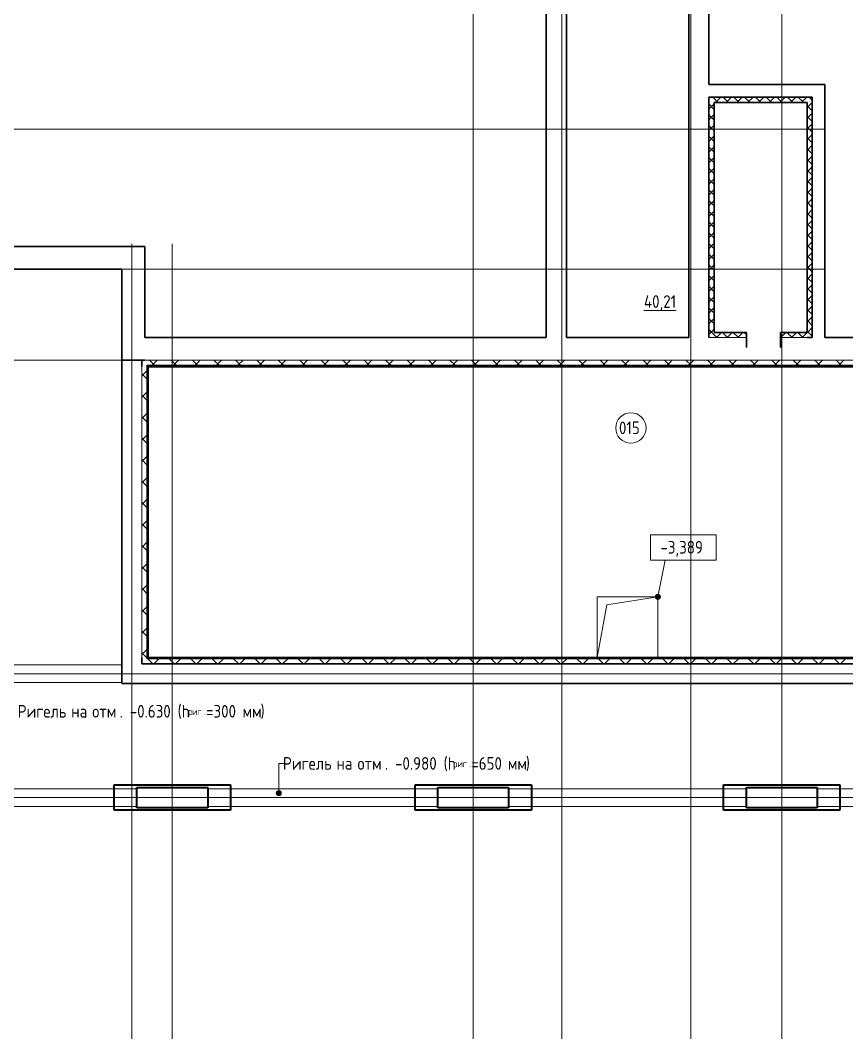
# Model space of a CAD drawing. Header units: millimetres. Extents: x -215207 to 92095, y -30385 to 123050.
# Drawn here: x -179661 to -163319, y 72875 to 92898 of the extents above; entities that cross this region are included whole.
import ezdxf

# ---------------------------------------------------------------- set-up
doc = ezdxf.new("R2010")
doc.units = ezdxf.units.MM
doc.linetypes.add('ADSK_Линия сетки', pattern=[25, 20, -2.5, 0, -2.5])
doc.linetypes.add('ADSK_Сверху', pattern=[4.5, 3, -1.5])
for name, color, linetype, lineweight in [('Аннотация', 7, 'Continuous', 20), ('Линии', 7, 'Continuous', 9), ('Марки помещений', 7, 'Continuous', 20), ('Несущие колонны', 7, 'Continuous', 20), ('Ограждение', 7, 'Continuous', 9), ('Оси', 7, 'Continuous', 9), ('Отметки', 7, 'Continuous', 9), ('Перекрытие', 7, 'Continuous', 20), ('Стены внутренние', 7, 'Continuous', 20), ('Стены наружные', 7, 'Continuous', 20), ('Стены штриховка', 7, 'Continuous', 9)]:
    doc.layers.add(name, color=color, linetype=linetype, lineweight=lineweight)
doc.styles.add('GOST Common_3', font='GOST_Common.ttf', dxfattribs={"width": 0.9, "height": 2.5})
doc.styles.add('GOST Common_4', font='GOST_Common.ttf', dxfattribs={"width": 0.9, "height": 3.5})
pattern_1 = [(0, (6846, -28670.27), (0, 600), []), (90, (6846, -28670.27), (-600, 4e-14), [])]

# ---------------------------------------------------------------- blocks, each defined once
blk = doc.blocks.new('Подвал 21082025 планы')
at = {"layer": 'Аннотация', "lineweight": 9}
h = blk.add_hatch(color=256, dxfattribs=at)
edge = h.paths.add_edge_path()
edge.add_arc((19906, -40760), 50, 0, 360)
at = {"layer": 'Ограждение'}
h = blk.add_hatch(dxfattribs=at)
h.set_pattern_fill('FP_23', color=256, style=0, pattern_type=2)
h.set_pattern_definition(pattern_1)
h.paths.add_polyline_path([(17320, -38080), (17330, -38070), (17330, -32335), (17320, -32325), (17320, -35209)])
h = blk.add_hatch(dxfattribs=at)
h.set_pattern_fill('FP_23', color=256, style=0, pattern_type=2)
h.set_pattern_definition(pattern_1)
h.paths.add_polyline_path([(35435, -32335), (36270, -32335), (36280, -32325), (17320, -32325), (17330, -32335), (30912, -32335)])
h = blk.add_hatch(dxfattribs=at)
h.set_pattern_fill('FP_25', color=256, style=0, pattern_type=2)
h.set_pattern_definition([(0, (6842.5, -28670.27), (0, 600), []), (90, (6842.5, -28670.27), (-599.97, 4e-14), [])])
h.paths.add_polyline_path([(17345, -38080), (26200, -38080), (26200, -38070), (17330, -38070), (17320, -38080), (17330, -38080)])
h = blk.add_hatch(dxfattribs=at)
h.set_pattern_fill('FP_23', color=256, style=0, pattern_type=2)
h.set_pattern_definition(pattern_1)
h.paths.add_polyline_path([(26390, -38080), (27400, -38080), (27400, -38070), (26200, -38070), (26200, -38080)])
h = blk.add_hatch(dxfattribs=at)
h.set_pattern_fill('FP_24', color=256, style=0, pattern_type=2)
h.set_pattern_definition([(0, (6853.4, -28670.27), (0, 600), []), (90, (6853.4, -28670.27), (-599.97, 4e-14), [])])
h.paths.add_polyline_path([(36280, -38080), (36270, -38070), (27400, -38070), (27400, -38080), (36270, -38080)])
at = {"layer": 'Отметки'}
h = blk.add_hatch(color=256, dxfattribs=at)
edge = h.paths.add_edge_path()
edge.add_arc((27400, -36880), 50, 0, 360)
at = {"lineweight": 18}
for p, q in [((26200, -38080), (26200, -36880)), ((26200, -36880), (27400, -36880)), ((26393, -37040), (26200, -38080)), ((27400, -36880), (26393, -37040)), ((27400, -36880), (27400, -38080))]:
    blk.add_line(p, q, dxfattribs=at)
at = {"layer": 'Аннотация', "lineweight": 20, "extrusion": (0, 0, -1)}
for p, q in [((28552, -35652), (27252, -35652)), ((27252, -35652), (27252, -36152)), ((28552, -36152), (28552, -35652)), ((27252, -36152), (28552, -36152))]:
    blk.add_line(p, q, dxfattribs=at)
at = {"layer": 'Аннотация', "lineweight": 9}
for p, q in [((19906, -40174), (20009, -40174)), ((19906, -40760), (19906, -40174))]:
    blk.add_line(p, q, dxfattribs=at)
blk.add_circle((19906, -40760), 50, dxfattribs=at)
at = {"layer": 'Линии', "linetype": 'ADSK_Сверху'}
for p, q in [((13195, -38225), (16805, -38225)), ((13195, -38575), (16805, -38575)), ((17100, -40675), (12500, -40675)), ((23050, -40675), (18500, -40675)), ((29150, -40675), (24450, -40675)), ((35100, -40675), (30550, -40675)), ((17100, -41025), (12500, -41025)), ((23050, -41025), (18500, -41025)), ((29150, -41025), (24450, -41025)), ((35100, -41025), (30550, -41025))]:
    blk.add_line(p, q, dxfattribs=at)
at = {"layer": 'Марки помещений'}
blk.add_circle((26867, -33540), 300, dxfattribs=at)
at = {"layer": 'Несущие колонны', "lineweight": 40}
for p, q in [((16650, -41100), (16650, -40600)), ((16650, -40600), (18950, -40600)), ((18950, -40600), (18950, -41100)), ((22600, -41100), (22600, -40600)), ((22600, -40600), (24900, -40600)), ((24900, -40600), (24900, -41100)), ((28700, -41100), (28700, -40600)), ((28700, -40600), (31000, -40600)), ((31000, -40600), (31000, -41100)), ((17100, -41050), (17100, -40650)), ((17100, -40650), (18500, -40650)), ((18500, -40650), (18500, -41050)), ((23050, -41050), (23050, -40650)), ((23050, -40650), (24450, -40650)), ((24450, -40650), (24450, -41050)), ((29150, -41050), (29150, -40650)), ((29150, -40650), (30550, -40650)), ((30550, -40650), (30550, -41050)), ((18950, -41100), (16650, -41100)), ((18500, -41050), (17100, -41050)), ((24900, -41100), (22600, -41100)), ((24450, -41050), (23050, -41050)), ((31000, -41100), (28700, -41100)), ((30550, -41050), (29150, -41050))]:
    blk.add_line(p, q, dxfattribs=at)
at = {"layer": 'Несущие колонны'}
for p, q in [((16650, -40600), (18950, -40600)), ((16650, -41100), (16650, -40600)), ((18950, -40600), (18950, -41100)), ((22600, -40600), (24900, -40600)), ((22600, -41100), (22600, -40600)), ((24900, -40600), (24900, -41100)), ((28700, -40600), (31000, -40600)), ((28700, -41100), (28700, -40600)), ((31000, -40600), (31000, -41100)), ((17100, -40650), (18500, -40650)), ((17100, -41050), (17100, -40650)), ((18500, -40650), (18500, -41050)), ((23050, -40650), (24450, -40650)), ((23050, -41050), (23050, -40650)), ((24450, -40650), (24450, -41050)), ((29150, -40650), (30550, -40650)), ((29150, -41050), (29150, -40650)), ((30550, -40650), (30550, -41050)), ((18950, -41100), (16650, -41100)), ((18500, -41050), (17100, -41050)), ((24900, -41100), (22600, -41100)), ((24450, -41050), (23050, -41050)), ((31000, -41100), (28700, -41100)), ((30550, -41050), (29150, -41050))]:
    blk.add_line(p, q, dxfattribs=at)
at = {"layer": 'Ограждение'}
for p, q in [((17320, -32325), (17330, -32335)), ((17330, -32335), (17320, -32325)), ((17330, -38070), (17330, -32335)), ((17330, -32335), (36270, -32335)), ((17330, -38070), (17320, -38080)), ((26200, -38070), (17330, -38070)), ((27400, -38070), (26200, -38070)), ((26200, -38070), (26200, -38080)), ((36270, -38070), (27400, -38070)), ((27400, -38070), (27400, -38080))]:
    blk.add_line(p, q, dxfattribs=at)
at = {"layer": 'Оси', "linetype": 'ADSK_Линия сетки'}
for p, q in [((23750, 2146), (23750, -54430)), ((25500, 2146), (25500, -54430)), ((28050, 2146), (28050, -54430)), ((29850, 2146), (29850, -54430)), ((30680, -27630), (-12349, -27630)), ((17000, -29900), (17000, -54430)), ((17800, -29900), (17800, -53160)), ((30680, -30400), (-12349, -30400)), ((62867, -32200), (-12349, -32200)), ((62867, -38400), (-12349, -38400)), ((56683, -40850), (-12349, -40850))]:
    blk.add_line(p, q, dxfattribs=at)
at = {"layer": 'Отметки', "lineweight": 20}
for p, q in [((27400, -36880), (27542, -36152)), ((27542, -36152), (27902, -36152))]:
    blk.add_line(p, q, dxfattribs=at)
at = {"layer": 'Отметки'}
blk.add_circle((27400, -36880), 50, dxfattribs=at)
at = {"layer": 'Перекрытие', "color": 49, "true_color": 0x464646}
for p, q in [((26200, -36880), (26200, -38070)), ((27400, -36880), (26200, -36880)), ((27400, -38070), (27400, -36880))]:
    blk.add_line(p, q, dxfattribs=at)
at = {"layer": 'Стены внутренние', "lineweight": 30}
for p, q in [((28410, -27000), (28410, -31750)), ((30452, -27000), (28410, -27000)), ((30452, -31752), (30452, -27000)), ((28512, -31650), (28512, -27102)), ((28512, -27102), (30350, -27102)), ((30350, -27102), (30350, -31650)), ((29155, -31650), (28512, -31650)), ((29155, -31650), (29155, -31750)), ((29825, -31650), (30350, -31650)), ((29825, -31650), (29825, -31750)), ((30350, -31750), (30350, -31752)), ((30350, -31752), (30452, -31752))]:
    blk.add_line(p, q, dxfattribs=at)
at = {"layer": 'Стены внутренние', "linetype": 'Continuous', "lineweight": 9}
for p, q in [((28412, -27018), (28428, -27002)), ((28512, -27027), (28487, -27002)), ((28587, -27102), (28512, -27027)), ((28540, -27102), (28640, -27002)), ((28799, -27102), (28699, -27002)), ((28752, -27102), (28852, -27002)), ((29011, -27102), (28911, -27002)), ((28964, -27102), (29064, -27002)), ((29223, -27102), (29123, -27002)), ((29176, -27102), (29276, -27002)), ((29435, -27102), (29335, -27002)), ((29388, -27102), (29488, -27002)), ((29648, -27102), (29548, -27002)), ((29600, -27102), (29700, -27002)), ((29860, -27102), (29760, -27002)), ((29774, -27000), (29772, -27002)), ((29813, -27102), (29913, -27002)), ((30072, -27102), (29972, -27002)), ((30025, -27102), (30125, -27002)), ((30284, -27102), (30184, -27002)), ((30237, -27102), (30337, -27002)), ((30450, -27056), (30396, -27002)), ((28412, -27230), (28512, -27130)), ((28512, -27239), (28412, -27139)), ((30350, -27201), (30449, -27102)), ((30450, -27268), (30350, -27168)), ((30449, -27102), (30450, -27101)), ((30452, -27044), (30452, -27044)), ((28412, -27442), (28512, -27342)), ((28512, -27451), (28412, -27351)), ((30350, -27413), (30450, -27313)), ((30450, -27480), (30350, -27380)), ((30452, -27247), (30450, -27251)), ((28412, -27654), (28512, -27554)), ((28512, -27663), (28412, -27563)), ((30350, -27625), (30450, -27525)), ((30450, -27692), (30350, -27592)), ((28412, -27806), (28410, -27803)), ((28412, -27866), (28512, -27766)), ((28512, -27876), (28412, -27776)), ((30350, -27837), (30450, -27737)), ((30450, -27904), (30350, -27804)), ((30452, -27682), (30450, -27678)), ((28412, -28078), (28512, -27978)), ((28512, -28088), (28412, -27988)), ((30350, -28050), (30450, -27950)), ((30450, -28117), (30350, -28017)), ((28412, -28290), (28512, -28190)), ((28512, -28300), (28412, -28200)), ((30350, -28262), (30450, -28162)), ((30450, -28329), (30350, -28229)), ((30451, -28061), (30450, -28064)), ((28412, -28503), (28512, -28403)), ((28512, -28512), (28412, -28412)), ((30350, -28474), (30450, -28374)), ((28412, -28715), (28512, -28615)), ((28512, -28724), (28412, -28624)), ((30450, -28541), (30350, -28441)), ((30350, -28686), (30450, -28586)), ((28412, -28927), (28512, -28827)), ((30450, -28753), (30350, -28653)), ((30350, -28898), (30450, -28798)), ((28512, -28936), (28412, -28836)), ((30450, -28965), (30350, -28865)), ((30350, -29110), (30450, -29010)), ((28412, -29139), (28512, -29039)), ((28512, -29148), (28412, -29048)), ((30450, -29177), (30350, -29077)), ((30350, -29322), (30450, -29222)), ((28412, -29351), (28512, -29251)), ((28512, -29361), (28412, -29261)), ((30450, -29389), (30350, -29289)), ((28412, -29563), (28512, -29463)), ((28512, -29573), (28412, -29473)), ((30350, -29534), (30450, -29434)), ((30450, -29601), (30350, -29501)), ((30452, -29483), (30450, -29486)), ((28412, -29775), (28512, -29675)), ((28512, -29785), (28412, -29685)), ((30350, -29747), (30450, -29647)), ((30450, -29814), (30350, -29714)), ((28412, -29988), (28512, -29888)), ((28512, -29997), (28412, -29897)), ((30350, -29959), (30450, -29859)), ((30450, -30026), (30350, -29926)), ((30452, -29917), (30450, -29914)), ((28412, -30041), (28410, -30038)), ((28412, -30200), (28512, -30100)), ((28512, -30209), (28412, -30109)), ((30350, -30171), (30450, -30071)), ((30450, -30238), (30350, -30138)), ((28412, -30412), (28512, -30312)), ((28512, -30421), (28412, -30321)), ((30350, -30383), (30450, -30283)), ((30450, -30450), (30350, -30350)), ((30452, -30295), (30450, -30299)), ((28412, -30624), (28512, -30524)), ((28512, -30633), (28412, -30533)), ((30350, -30595), (30450, -30495)), ((30450, -30662), (30350, -30562)), ((28412, -30836), (28512, -30736)), ((28512, -30845), (28412, -30745)), ((30350, -30807), (30450, -30707)), ((30450, -30874), (30350, -30774)), ((28412, -31048), (28512, -30948)), ((28512, -31058), (28412, -30958)), ((30350, -31019), (30450, -30919)), ((30450, -31086), (30350, -30986)), ((28412, -31260), (28512, -31160)), ((28512, -31270), (28412, -31170)), ((30350, -31232), (30450, -31132)), ((30450, -31299), (30350, -31199)), ((28412, -31472), (28512, -31372)), ((28512, -31482), (28412, -31382)), ((30350, -31444), (30450, -31344)), ((30450, -31511), (30350, -31411)), ((28468, -31650), (28412, -31594)), ((28447, -31650), (28512, -31585)), ((30350, -31656), (30450, -31556)), ((30450, -31723), (30350, -31623)), ((28412, -31685), (28447, -31650)), ((28568, -31750), (28468, -31650)), ((28559, -31750), (28659, -31650)), ((28741, -31710), (28680, -31650)), ((28780, -31750), (28741, -31710)), ((28771, -31750), (28871, -31650)), ((28992, -31750), (28892, -31650)), ((28983, -31750), (29083, -31650)), ((29155, -31701), (29104, -31650)), ((29841, -31750), (29825, -31734)), ((29832, -31750), (29932, -31650)), ((30053, -31750), (29953, -31650)), ((30044, -31750), (30144, -31650)), ((30265, -31750), (30165, -31650)), ((30256, -31750), (30341, -31665)), ((30341, -31665), (30350, -31656))]:
    blk.add_line(p, q, dxfattribs=at)
at = {"layer": 'Стены внутренние'}
for p, q in [((28412, -31750), (29155, -31750)), ((29825, -31750), (30341, -31750)), ((30452, -31750), (30450, -31750))]:
    blk.add_line(p, q, dxfattribs=at)
at = {"layer": 'Стены наружные', "lineweight": 30}
for p, q in [((25595, -31750), (25595, -14975)), ((28010, -14975), (28010, -31750)), ((25195, -15550), (25195, -31750)), ((28410, -26750), (28410, -15550)), ((30700, -26750), (28410, -26750)), ((30700, -31750), (30700, -26750)), ((30450, -27000), (30450, -31750)), ((17255, -29950), (12745, -29950)), ((17255, -31750), (17255, -29950)), ((13195, -30400), (16805, -30400)), ((16805, -30400), (16805, -38595)), ((17255, -31750), (25195, -31750)), ((25595, -31750), (28010, -31750)), ((29155, -31750), (29155, -31950)), ((29825, -31750), (29825, -31950)), ((30450, -31750), (30350, -31750)), ((36345, -31750), (30700, -31750)), ((16805, -32200), (17255, -32200)), ((17255, -32200), (16805, -32200)), ((17195, -32200), (17195, -32325)), ((17320, -32325), (36280, -32325)), ((17320, -38080), (17320, -32325)), ((17195, -38205), (17195, -38080)), ((36405, -38205), (17195, -38205)), ((36280, -38080), (17320, -38080)), ((16805, -38595), (36795, -38595))]:
    blk.add_line(p, q, dxfattribs=at)
at = {"layer": 'Стены наружные'}
for p, q in [((28412, -31750), (28410, -31750)), ((30350, -31750), (30341, -31750)), ((17255, -32200), (36345, -32200)), ((36345, -32200), (17255, -32200)), ((17195, -38080), (17195, -32325))]:
    blk.add_line(p, q, dxfattribs=at)
at = {"layer": 'Стены наружные', "linetype": 'Continuous', "lineweight": 9}
for p, q in [((17451, -32300), (17351, -32200)), ((17451, -32300), (17351, -32200)), ((17402, -32300), (17502, -32200)), ((17402, -32300), (17502, -32200)), ((17875, -32300), (17775, -32200)), ((17875, -32300), (17775, -32200)), ((17826, -32300), (17926, -32200)), ((17826, -32300), (17926, -32200)), ((18299, -32300), (18199, -32200)), ((18299, -32300), (18199, -32200)), ((18251, -32300), (18351, -32200)), ((18251, -32300), (18351, -32200)), ((18724, -32300), (18624, -32200)), ((18724, -32300), (18624, -32200)), ((18675, -32300), (18775, -32200)), ((18675, -32300), (18775, -32200)), ((19148, -32300), (19048, -32200)), ((19148, -32300), (19048, -32200)), ((19099, -32300), (19199, -32200)), ((19099, -32300), (19199, -32200)), ((19572, -32300), (19472, -32200)), ((19572, -32300), (19472, -32200)), ((19523, -32300), (19623, -32200)), ((19523, -32300), (19623, -32200)), ((19996, -32300), (19896, -32200)), ((19996, -32300), (19896, -32200)), ((19948, -32300), (20048, -32200)), ((19948, -32300), (20048, -32200)), ((20421, -32300), (20321, -32200)), ((20421, -32300), (20321, -32200)), ((20372, -32300), (20472, -32200)), ((20372, -32300), (20472, -32200)), ((20845, -32300), (20745, -32200)), ((20845, -32300), (20745, -32200)), ((20796, -32300), (20896, -32200)), ((20796, -32300), (20896, -32200)), ((21269, -32300), (21169, -32200)), ((21269, -32300), (21169, -32200)), ((21221, -32300), (21321, -32200)), ((21221, -32300), (21321, -32200)), ((21693, -32300), (21593, -32200)), ((21693, -32300), (21593, -32200)), ((21645, -32300), (21745, -32200)), ((21645, -32300), (21745, -32200)), ((22118, -32300), (22018, -32200)), ((22118, -32300), (22018, -32200)), ((22069, -32300), (22169, -32200)), ((22069, -32300), (22169, -32200)), ((22542, -32300), (22442, -32200)), ((22542, -32300), (22442, -32200)), ((22493, -32300), (22593, -32200)), ((22493, -32300), (22593, -32200)), ((22966, -32300), (22866, -32200)), ((22966, -32300), (22866, -32200)), ((22918, -32300), (23018, -32200)), ((22918, -32300), (23018, -32200)), ((23390, -32300), (23290, -32200)), ((23390, -32300), (23290, -32200)), ((23342, -32300), (23442, -32200)), ((23342, -32300), (23442, -32200)), ((23815, -32300), (23715, -32200)), ((23815, -32300), (23715, -32200)), ((23766, -32300), (23866, -32200)), ((23766, -32300), (23866, -32200)), ((24239, -32300), (24139, -32200)), ((24239, -32300), (24139, -32200)), ((24190, -32300), (24290, -32200)), ((24190, -32300), (24290, -32200)), ((24663, -32300), (24563, -32200)), ((24663, -32300), (24563, -32200)), ((24615, -32300), (24715, -32200)), ((24615, -32300), (24715, -32200)), ((25087, -32300), (24987, -32200)), ((25087, -32300), (24987, -32200)), ((25039, -32300), (25139, -32200)), ((25039, -32300), (25139, -32200)), ((25512, -32300), (25412, -32200)), ((25512, -32300), (25412, -32200)), ((25463, -32300), (25563, -32200)), ((25463, -32300), (25563, -32200)), ((25936, -32300), (25836, -32200)), ((25936, -32300), (25836, -32200)), ((25887, -32300), (25987, -32200)), ((25887, -32300), (25987, -32200)), ((26360, -32300), (26260, -32200)), ((26360, -32300), (26260, -32200)), ((26312, -32300), (26412, -32200)), ((26312, -32300), (26412, -32200)), ((26785, -32300), (26685, -32200)), ((26785, -32300), (26685, -32200)), ((26736, -32300), (26836, -32200)), ((26736, -32300), (26836, -32200)), ((27209, -32300), (27109, -32200)), ((27209, -32300), (27109, -32200)), ((27160, -32300), (27260, -32200)), ((27160, -32300), (27260, -32200)), ((27633, -32300), (27533, -32200)), ((27633, -32300), (27533, -32200)), ((27584, -32300), (27684, -32200)), ((27584, -32300), (27684, -32200)), ((28057, -32300), (27957, -32200)), ((28057, -32300), (27957, -32200)), ((28009, -32300), (28109, -32200)), ((28009, -32300), (28109, -32200)), ((28482, -32300), (28382, -32200)), ((28482, -32300), (28382, -32200)), ((28433, -32300), (28533, -32200)), ((28433, -32300), (28533, -32200)), ((28906, -32300), (28806, -32200)), ((28906, -32300), (28806, -32200)), ((28857, -32300), (28957, -32200)), ((28857, -32300), (28957, -32200)), ((29330, -32300), (29230, -32200)), ((29330, -32300), (29230, -32200)), ((29282, -32300), (29382, -32200)), ((29282, -32300), (29382, -32200)), ((29754, -32300), (29654, -32200)), ((29754, -32300), (29654, -32200)), ((29706, -32300), (29806, -32200)), ((29706, -32300), (29806, -32200)), ((30179, -32300), (30079, -32200)), ((30179, -32300), (30079, -32200)), ((30130, -32300), (30230, -32200)), ((30130, -32300), (30230, -32200)), ((30603, -32300), (30503, -32200)), ((30603, -32300), (30503, -32200)), ((30554, -32300), (30654, -32200)), ((30554, -32300), (30654, -32200)), ((31027, -32300), (30927, -32200)), ((31027, -32300), (30927, -32200)), ((30979, -32300), (31079, -32200)), ((30979, -32300), (31079, -32200)), ((17195, -32507), (17295, -32407)), ((17195, -32507), (17295, -32407)), ((17318, -32420), (17320, -32420)), ((17402, -32323), (17402, -32325)), ((17507, -32323), (17507, -32325)), ((17612, -32323), (17612, -32325)), ((17717, -32323), (17717, -32325)), ((17822, -32323), (17822, -32325)), ((17927, -32323), (17927, -32325)), ((18032, -32323), (18032, -32325)), ((18137, -32323), (18137, -32325)), ((18242, -32323), (18242, -32325)), ((18347, -32323), (18347, -32325)), ((18452, -32323), (18452, -32325)), ((18557, -32323), (18557, -32325)), ((18662, -32323), (18662, -32325)), ((18767, -32323), (18767, -32325)), ((18872, -32323), (18872, -32325)), ((18977, -32323), (18977, -32325)), ((19082, -32323), (19082, -32325)), ((19187, -32323), (19187, -32325)), ((19292, -32323), (19292, -32325)), ((19397, -32323), (19397, -32325)), ((19502, -32323), (19502, -32325)), ((19607, -32323), (19607, -32325)), ((19712, -32323), (19712, -32325)), ((19817, -32323), (19817, -32325)), ((19922, -32323), (19922, -32325)), ((20027, -32323), (20027, -32325)), ((20132, -32323), (20132, -32325)), ((20237, -32323), (20237, -32325)), ((20342, -32323), (20342, -32325)), ((20447, -32323), (20447, -32325)), ((20552, -32323), (20552, -32325)), ((20657, -32323), (20657, -32325)), ((20762, -32323), (20762, -32325)), ((20867, -32323), (20867, -32325)), ((20972, -32323), (20972, -32325)), ((21077, -32323), (21077, -32325)), ((21182, -32323), (21182, -32325)), ((21287, -32323), (21287, -32325)), ((21392, -32323), (21392, -32325)), ((21497, -32323), (21497, -32325)), ((21602, -32323), (21602, -32325)), ((21707, -32323), (21707, -32325)), ((21812, -32323), (21812, -32325)), ((21917, -32323), (21917, -32325)), ((22022, -32323), (22022, -32325)), ((22127, -32323), (22127, -32325)), ((22232, -32323), (22232, -32325)), ((22337, -32323), (22337, -32325)), ((22442, -32323), (22442, -32325)), ((22547, -32323), (22547, -32325)), ((22652, -32323), (22652, -32325)), ((22757, -32323), (22757, -32325)), ((22862, -32323), (22862, -32325)), ((22967, -32323), (22967, -32325)), ((23072, -32323), (23072, -32325)), ((23177, -32323), (23177, -32325)), ((23282, -32323), (23282, -32325)), ((23387, -32323), (23387, -32325)), ((23492, -32323), (23492, -32325)), ((23597, -32323), (23597, -32325)), ((23702, -32323), (23702, -32325)), ((23807, -32323), (23807, -32325)), ((23912, -32323), (23912, -32325)), ((24017, -32323), (24017, -32325)), ((24122, -32323), (24122, -32325)), ((24227, -32323), (24227, -32325)), ((24332, -32323), (24332, -32325)), ((24437, -32323), (24437, -32325)), ((24542, -32323), (24542, -32325)), ((24647, -32323), (24647, -32325)), ((24752, -32323), (24752, -32325)), ((24857, -32323), (24857, -32325)), ((24962, -32323), (24962, -32325)), ((25067, -32323), (25067, -32325)), ((25172, -32323), (25172, -32325)), ((25277, -32323), (25277, -32325)), ((25382, -32323), (25382, -32325)), ((25487, -32323), (25487, -32325)), ((25592, -32323), (25592, -32325)), ((25697, -32323), (25697, -32325)), ((25802, -32323), (25802, -32325)), ((25907, -32323), (25907, -32325)), ((26012, -32323), (26012, -32325)), ((26117, -32323), (26117, -32325)), ((26222, -32323), (26222, -32325)), ((26327, -32323), (26327, -32325)), ((26432, -32323), (26432, -32325)), ((26537, -32323), (26537, -32325)), ((26642, -32323), (26642, -32325)), ((26747, -32323), (26747, -32325)), ((26852, -32323), (26852, -32325)), ((26957, -32323), (26957, -32325)), ((27062, -32323), (27062, -32325)), ((27167, -32323), (27167, -32325)), ((27272, -32323), (27272, -32325)), ((27377, -32323), (27377, -32325)), ((27482, -32323), (27482, -32325)), ((27587, -32323), (27587, -32325)), ((27692, -32323), (27692, -32325)), ((27797, -32323), (27797, -32325)), ((27902, -32323), (27902, -32325)), ((28007, -32323), (28007, -32325)), ((28112, -32323), (28112, -32325)), ((28217, -32323), (28217, -32325)), ((28322, -32323), (28322, -32325)), ((28427, -32323), (28427, -32325)), ((28532, -32323), (28532, -32325)), ((28637, -32323), (28637, -32325)), ((28742, -32323), (28742, -32325)), ((28847, -32323), (28847, -32325)), ((28952, -32323), (28952, -32325)), ((29057, -32323), (29057, -32325)), ((29162, -32323), (29162, -32325)), ((29267, -32323), (29267, -32325)), ((29372, -32323), (29372, -32325)), ((29477, -32323), (29477, -32325)), ((29582, -32323), (29582, -32325)), ((29687, -32323), (29687, -32325)), ((29792, -32323), (29792, -32325)), ((29897, -32323), (29897, -32325)), ((30002, -32323), (30002, -32325)), ((30107, -32323), (30107, -32325)), ((30212, -32323), (30212, -32325)), ((30317, -32323), (30317, -32325)), ((30422, -32323), (30422, -32325)), ((30527, -32323), (30527, -32325)), ((30632, -32323), (30632, -32325)), ((30737, -32323), (30737, -32325)), ((30842, -32323), (30842, -32325)), ((30947, -32323), (30947, -32325)), ((31052, -32323), (31052, -32325)), ((17295, -32569), (17195, -32469)), ((17295, -32569), (17195, -32469)), ((17318, -32525), (17320, -32525)), ((17318, -32630), (17320, -32630)), ((17195, -32931), (17295, -32831)), ((17195, -32931), (17295, -32831)), ((17318, -32735), (17320, -32735)), ((17295, -32993), (17195, -32893)), ((17295, -32993), (17195, -32893)), ((17318, -32840), (17320, -32840)), ((17318, -32945), (17320, -32945)), ((17318, -33050), (17320, -33050)), ((17318, -33155), (17320, -33155)), ((17195, -33356), (17295, -33256)), ((17195, -33356), (17295, -33256)), ((17295, -33417), (17195, -33317)), ((17295, -33417), (17195, -33317)), ((17318, -33260), (17320, -33260)), ((17318, -33365), (17320, -33365)), ((17318, -33470), (17320, -33470)), ((17318, -33575), (17320, -33575)), ((17195, -33780), (17295, -33680)), ((17195, -33780), (17295, -33680)), ((17295, -33841), (17195, -33741)), ((17295, -33841), (17195, -33741)), ((17318, -33680), (17320, -33680)), ((17318, -33785), (17320, -33785)), ((17318, -33890), (17320, -33890)), ((17318, -33995), (17320, -33995)), ((17195, -34204), (17295, -34104)), ((17195, -34204), (17295, -34104)), ((17295, -34266), (17195, -34166)), ((17295, -34266), (17195, -34166)), ((17318, -34100), (17320, -34100)), ((17318, -34205), (17320, -34205)), ((17318, -34310), (17320, -34310)), ((17318, -34415), (17320, -34415)), ((17195, -34628), (17295, -34528)), ((17195, -34628), (17295, -34528)), ((17295, -34690), (17195, -34590)), ((17295, -34690), (17195, -34590)), ((17318, -34520), (17320, -34520)), ((17318, -34625), (17320, -34625)), ((17318, -34730), (17320, -34730)), ((17318, -34835), (17320, -34835)), ((17195, -35053), (17295, -34953)), ((17195, -35053), (17295, -34953)), ((17295, -35114), (17195, -35014)), ((17295, -35114), (17195, -35014)), ((17318, -34940), (17320, -34940)), ((17318, -35045), (17320, -35045)), ((17318, -35150), (17320, -35150)), ((17195, -35477), (17295, -35377)), ((17195, -35477), (17295, -35377)), ((17295, -35538), (17195, -35438)), ((17295, -35538), (17195, -35438)), ((17318, -35255), (17320, -35255)), ((17318, -35360), (17320, -35360)), ((17318, -35465), (17320, -35465)), ((17318, -35570), (17320, -35570)), ((17195, -35901), (17295, -35801)), ((17195, -35901), (17295, -35801)), ((17318, -35675), (17320, -35675)), ((17318, -35780), (17320, -35780)), ((17295, -35963), (17195, -35863)), ((17295, -35963), (17195, -35863)), ((17318, -35885), (17320, -35885)), ((17318, -35990), (17320, -35990)), ((17195, -36326), (17295, -36226)), ((17195, -36326), (17295, -36226)), ((17318, -36095), (17320, -36095)), ((17318, -36200), (17320, -36200)), ((17295, -36387), (17195, -36287)), ((17295, -36387), (17195, -36287)), ((17318, -36305), (17320, -36305)), ((17318, -36410), (17320, -36410)), ((17318, -36515), (17320, -36515)), ((17318, -36620), (17320, -36620)), ((17195, -36750), (17295, -36650)), ((17195, -36750), (17295, -36650)), ((17295, -36811), (17195, -36711)), ((17295, -36811), (17195, -36711)), ((17318, -36725), (17320, -36725)), ((17318, -36830), (17320, -36830)), ((17318, -36935), (17320, -36935)), ((17318, -37040), (17320, -37040)), ((17195, -37174), (17295, -37074)), ((17195, -37174), (17295, -37074)), ((17295, -37235), (17195, -37135)), ((17295, -37235), (17195, -37135)), ((17318, -37145), (17320, -37145)), ((17318, -37250), (17320, -37250)), ((17318, -37355), (17320, -37355)), ((17195, -37598), (17295, -37498)), ((17195, -37598), (17295, -37498)), ((17295, -37660), (17195, -37560)), ((17295, -37660), (17195, -37560)), ((17318, -37460), (17320, -37460)), ((17318, -37565), (17320, -37565)), ((17318, -37670), (17320, -37670)), ((17318, -37775), (17320, -37775)), ((17195, -38023), (17295, -37923)), ((17195, -38023), (17295, -37923)), ((17295, -38084), (17195, -37984)), ((17295, -38084), (17195, -37984)), ((17318, -37880), (17320, -37880)), ((17318, -37985), (17320, -37985)), ((17416, -38205), (17316, -38105)), ((17416, -38205), (17316, -38105)), ((17340, -38082), (17340, -38080)), ((17437, -38205), (17537, -38105)), ((17437, -38205), (17537, -38105)), ((17445, -38082), (17445, -38080)), ((17550, -38082), (17550, -38080)), ((17655, -38082), (17655, -38080)), ((17840, -38205), (17740, -38105)), ((17840, -38205), (17740, -38105)), ((17760, -38082), (17760, -38080)), ((17861, -38205), (17961, -38105)), ((17861, -38205), (17961, -38105)), ((17865, -38082), (17865, -38080)), ((17970, -38082), (17970, -38080)), ((18075, -38082), (18075, -38080)), ((18265, -38205), (18165, -38105)), ((18265, -38205), (18165, -38105)), ((18180, -38082), (18180, -38080)), ((18285, -38082), (18285, -38080)), ((18285, -38205), (18385, -38105)), ((18285, -38205), (18385, -38105)), ((18390, -38082), (18390, -38080)), ((18495, -38082), (18495, -38080)), ((18689, -38205), (18589, -38105)), ((18689, -38205), (18589, -38105)), ((18600, -38082), (18600, -38080)), ((18705, -38082), (18705, -38080)), ((18710, -38205), (18810, -38105)), ((18710, -38205), (18810, -38105)), ((18810, -38082), (18810, -38080)), ((18915, -38082), (18915, -38080)), ((19113, -38205), (19013, -38105)), ((19113, -38205), (19013, -38105)), ((19020, -38082), (19020, -38080)), ((19125, -38082), (19125, -38080)), ((19134, -38205), (19234, -38105)), ((19134, -38205), (19234, -38105)), ((19230, -38082), (19230, -38080)), ((19335, -38082), (19335, -38080)), ((19537, -38205), (19437, -38105)), ((19537, -38205), (19437, -38105)), ((19440, -38082), (19440, -38080)), ((19545, -38082), (19545, -38080)), ((19558, -38205), (19658, -38105)), ((19558, -38205), (19658, -38105)), ((19650, -38082), (19650, -38080)), ((19755, -38082), (19755, -38080)), ((19860, -38082), (19860, -38080)), ((19962, -38205), (19862, -38105)), ((19962, -38205), (19862, -38105)), ((19965, -38082), (19965, -38080)), ((19982, -38205), (20082, -38105)), ((19982, -38205), (20082, -38105)), ((20070, -38082), (20070, -38080)), ((20175, -38082), (20175, -38080)), ((20280, -38082), (20280, -38080)), ((20386, -38205), (20286, -38105)), ((20386, -38205), (20286, -38105)), ((20385, -38082), (20385, -38080)), ((20407, -38205), (20507, -38105)), ((20407, -38205), (20507, -38105)), ((20490, -38082), (20490, -38080)), ((20595, -38082), (20595, -38080)), ((20700, -38082), (20700, -38080)), ((20810, -38205), (20710, -38105)), ((20810, -38205), (20710, -38105)), ((20805, -38082), (20805, -38080)), ((20831, -38205), (20931, -38105)), ((20831, -38205), (20931, -38105)), ((20910, -38082), (20910, -38080)), ((21015, -38082), (21015, -38080)), ((21120, -38082), (21120, -38080)), ((21234, -38205), (21134, -38105)), ((21234, -38205), (21134, -38105)), ((21225, -38082), (21225, -38080)), ((21255, -38205), (21355, -38105)), ((21255, -38205), (21355, -38105)), ((21330, -38082), (21330, -38080)), ((21435, -38082), (21435, -38080)), ((21540, -38082), (21540, -38080)), ((21659, -38205), (21559, -38105)), ((21659, -38205), (21559, -38105)), ((21645, -38082), (21645, -38080)), ((21679, -38205), (21779, -38105)), ((21679, -38205), (21779, -38105)), ((21750, -38082), (21750, -38080)), ((21855, -38082), (21855, -38080)), ((21960, -38082), (21960, -38080)), ((22083, -38205), (21983, -38105)), ((22083, -38205), (21983, -38105)), ((22065, -38082), (22065, -38080)), ((22104, -38205), (22204, -38105)), ((22104, -38205), (22204, -38105)), ((22170, -38082), (22170, -38080)), ((22275, -38082), (22275, -38080)), ((22380, -38082), (22380, -38080)), ((22507, -38205), (22407, -38105)), ((22507, -38205), (22407, -38105)), ((22485, -38082), (22485, -38080)), ((22528, -38205), (22628, -38105)), ((22528, -38205), (22628, -38105)), ((22590, -38082), (22590, -38080)), ((22695, -38082), (22695, -38080)), ((22800, -38082), (22800, -38080)), ((22931, -38205), (22831, -38105)), ((22931, -38205), (22831, -38105)), ((22905, -38082), (22905, -38080)), ((22952, -38205), (23052, -38105)), ((22952, -38205), (23052, -38105)), ((23010, -38082), (23010, -38080)), ((23115, -38082), (23115, -38080)), ((23220, -38082), (23220, -38080)), ((23356, -38205), (23256, -38105)), ((23356, -38205), (23256, -38105)), ((23325, -38082), (23325, -38080)), ((23377, -38205), (23477, -38105)), ((23377, -38205), (23477, -38105)), ((23430, -38082), (23430, -38080)), ((23535, -38082), (23535, -38080)), ((23640, -38082), (23640, -38080)), ((23780, -38205), (23680, -38105)), ((23780, -38205), (23680, -38105)), ((23745, -38082), (23745, -38080)), ((23801, -38205), (23901, -38105)), ((23801, -38205), (23901, -38105)), ((23850, -38082), (23850, -38080)), ((23955, -38082), (23955, -38080)), ((24060, -38082), (24060, -38080)), ((24204, -38205), (24104, -38105)), ((24204, -38205), (24104, -38105)), ((24165, -38082), (24165, -38080)), ((24225, -38205), (24325, -38105)), ((24225, -38205), (24325, -38105)), ((24270, -38082), (24270, -38080)), ((24375, -38082), (24375, -38080)), ((24480, -38082), (24480, -38080)), ((24629, -38205), (24529, -38105)), ((24629, -38205), (24529, -38105)), ((24585, -38082), (24585, -38080)), ((24649, -38205), (24749, -38105)), ((24649, -38205), (24749, -38105)), ((24690, -38082), (24690, -38080)), ((24795, -38082), (24795, -38080)), ((24900, -38082), (24900, -38080)), ((25053, -38205), (24953, -38105)), ((25053, -38205), (24953, -38105)), ((25005, -38082), (25005, -38080)), ((25074, -38205), (25174, -38105)), ((25074, -38205), (25174, -38105)), ((25110, -38082), (25110, -38080)), ((25215, -38082), (25215, -38080)), ((25320, -38082), (25320, -38080)), ((25477, -38205), (25377, -38105)), ((25477, -38205), (25377, -38105)), ((25425, -38082), (25425, -38080)), ((25498, -38205), (25598, -38105)), ((25498, -38205), (25598, -38105)), ((25530, -38082), (25530, -38080)), ((25635, -38082), (25635, -38080)), ((25740, -38082), (25740, -38080)), ((25901, -38205), (25801, -38105)), ((25901, -38205), (25801, -38105)), ((25845, -38082), (25845, -38080)), ((25922, -38205), (26022, -38105)), ((25922, -38205), (26022, -38105)), ((25950, -38082), (25950, -38080)), ((26055, -38082), (26055, -38080)), ((26160, -38082), (26160, -38080)), ((26326, -38205), (26226, -38105)), ((26326, -38205), (26226, -38105)), ((26265, -38082), (26265, -38080)), ((26346, -38205), (26446, -38105)), ((26346, -38205), (26446, -38105)), ((26370, -38082), (26370, -38080)), ((26475, -38082), (26475, -38080)), ((26580, -38082), (26580, -38080)), ((26750, -38205), (26650, -38105)), ((26750, -38205), (26650, -38105)), ((26685, -38082), (26685, -38080)), ((26771, -38205), (26871, -38105)), ((26771, -38205), (26871, -38105)), ((26790, -38082), (26790, -38080)), ((26895, -38082), (26895, -38080)), ((27000, -38082), (27000, -38080)), ((27174, -38205), (27074, -38105)), ((27174, -38205), (27074, -38105)), ((27105, -38082), (27105, -38080)), ((27195, -38205), (27295, -38105)), ((27195, -38205), (27295, -38105)), ((27210, -38082), (27210, -38080)), ((27315, -38082), (27315, -38080)), ((27420, -38082), (27420, -38080)), ((27598, -38205), (27498, -38105)), ((27598, -38205), (27498, -38105)), ((27525, -38082), (27525, -38080)), ((27619, -38205), (27719, -38105)), ((27619, -38205), (27719, -38105)), ((27630, -38082), (27630, -38080)), ((27735, -38082), (27735, -38080)), ((27840, -38082), (27840, -38080)), ((28023, -38205), (27923, -38105)), ((28023, -38205), (27923, -38105)), ((27945, -38082), (27945, -38080)), ((28043, -38205), (28143, -38105)), ((28043, -38205), (28143, -38105)), ((28050, -38082), (28050, -38080)), ((28155, -38082), (28155, -38080)), ((28260, -38082), (28260, -38080)), ((28447, -38205), (28347, -38105)), ((28447, -38205), (28347, -38105)), ((28365, -38082), (28365, -38080)), ((28468, -38205), (28568, -38105)), ((28468, -38205), (28568, -38105)), ((28470, -38082), (28470, -38080)), ((28575, -38082), (28575, -38080)), ((28680, -38082), (28680, -38080)), ((28871, -38205), (28771, -38105)), ((28871, -38205), (28771, -38105)), ((28785, -38082), (28785, -38080)), ((28890, -38082), (28890, -38080)), ((28892, -38205), (28992, -38105)), ((28892, -38205), (28992, -38105)), ((28995, -38082), (28995, -38080)), ((29100, -38082), (29100, -38080)), ((29295, -38205), (29195, -38105)), ((29295, -38205), (29195, -38105)), ((29205, -38082), (29205, -38080)), ((29310, -38082), (29310, -38080)), ((29316, -38205), (29416, -38105)), ((29316, -38205), (29416, -38105)), ((29415, -38082), (29415, -38080)), ((29520, -38082), (29520, -38080)), ((29720, -38205), (29620, -38105)), ((29720, -38205), (29620, -38105)), ((29625, -38082), (29625, -38080)), ((29730, -38082), (29730, -38080)), ((29740, -38205), (29840, -38105)), ((29740, -38205), (29840, -38105)), ((29835, -38082), (29835, -38080)), ((29940, -38082), (29940, -38080)), ((30144, -38205), (30044, -38105)), ((30144, -38205), (30044, -38105)), ((30045, -38082), (30045, -38080)), ((30150, -38082), (30150, -38080)), ((30165, -38205), (30265, -38105)), ((30165, -38205), (30265, -38105)), ((30255, -38082), (30255, -38080)), ((30360, -38082), (30360, -38080)), ((30465, -38082), (30465, -38080)), ((30568, -38205), (30468, -38105)), ((30568, -38205), (30468, -38105)), ((30570, -38082), (30570, -38080)), ((30589, -38205), (30689, -38105)), ((30589, -38205), (30689, -38105)), ((30675, -38082), (30675, -38080)), ((30780, -38082), (30780, -38080)), ((30885, -38082), (30885, -38080)), ((30992, -38205), (30892, -38105)), ((30992, -38205), (30892, -38105)), ((30990, -38082), (30990, -38080)), ((31013, -38205), (31113, -38105)), ((31013, -38205), (31113, -38105)), ((31095, -38082), (31095, -38080))]:
    blk.add_line(p, q, dxfattribs=at)
at = {"layer": 'Стены штриховка'}
for p, q in [((30452, -27002), (28410, -27002)), ((28412, -27000), (28412, -31750)), ((30450, -31752), (30450, -31750)), ((36305, -32300), (17295, -32300)), ((17295, -32300), (17295, -38105)), ((17307, -32312), (17307, -38092)), ((36293, -32312), (17307, -32312)), ((17295, -38105), (36305, -38105)), ((17307, -38092), (36293, -38092))]:
    blk.add_line(p, q, dxfattribs=at)
at = {"layer": 'Аннотация', "width": 0.9}
for s, height, style, p in [('Ригель', 250, 'GOST Common_3', (14742, -39268)), ('. -0.630 (h', 250, 'GOST Common_3', (16760, -39268)), ('=300', 250, 'GOST Common_3', (18469, -39268)), (')', 250, 'GOST Common_3', (19546, -39268)), ('на', 250, 'GOST Common_3', (15802, -39268)), ('отм', 250, 'GOST Common_3', (16218, -39268)), ('риг', 138.8, 'GOST Common_4', (18110, -39219)), ('.', 139, 'GOST Common_4', (18431, -39219)), ('мм', 250, 'GOST Common_3', (19189, -39268)), ('. -0.980 (h', 250, 'GOST Common_3', (22005, -40299)), (')', 250, 'GOST Common_3', (24791, -40299)), ('Ригель', 250, 'GOST Common_3', (19987, -40299)), ('на', 250, 'GOST Common_3', (21046, -40299)), ('отм', 250, 'GOST Common_3', (21463, -40299)), ('риг', 138.8, 'GOST Common_4', (23354, -40249)), ('.', 139, 'GOST Common_4', (23676, -40249)), ('=650', 250, 'GOST Common_3', (23713, -40299)), ('мм', 250, 'GOST Common_3', (24434, -40299))]:
    blk.add_text(s, height=height, dxfattribs=dict(at, style=style)).set_placement(p)
at = {"layer": 'Марки помещений', "style": 'GOST Common_3', "width": 0.9}
for s, p in [('%%U40,21', (27126, -31165)), ('015', (26632, -33662))]:
    blk.add_text(s, height=250, dxfattribs=at).set_placement(p)
at = {"layer": 'Отметки', "style": 'GOST Common_3', "width": 0.9}
blk.add_text('-3,389', height=250, dxfattribs=at).set_placement((27451, -36025))

msp = doc.modelspace()

# ---------------------------------------------------------------- block references
msp.add_blockref('Подвал 21082025 планы', (-194454.7, 118374.7))

doc.saveas('drawing.dxf')
